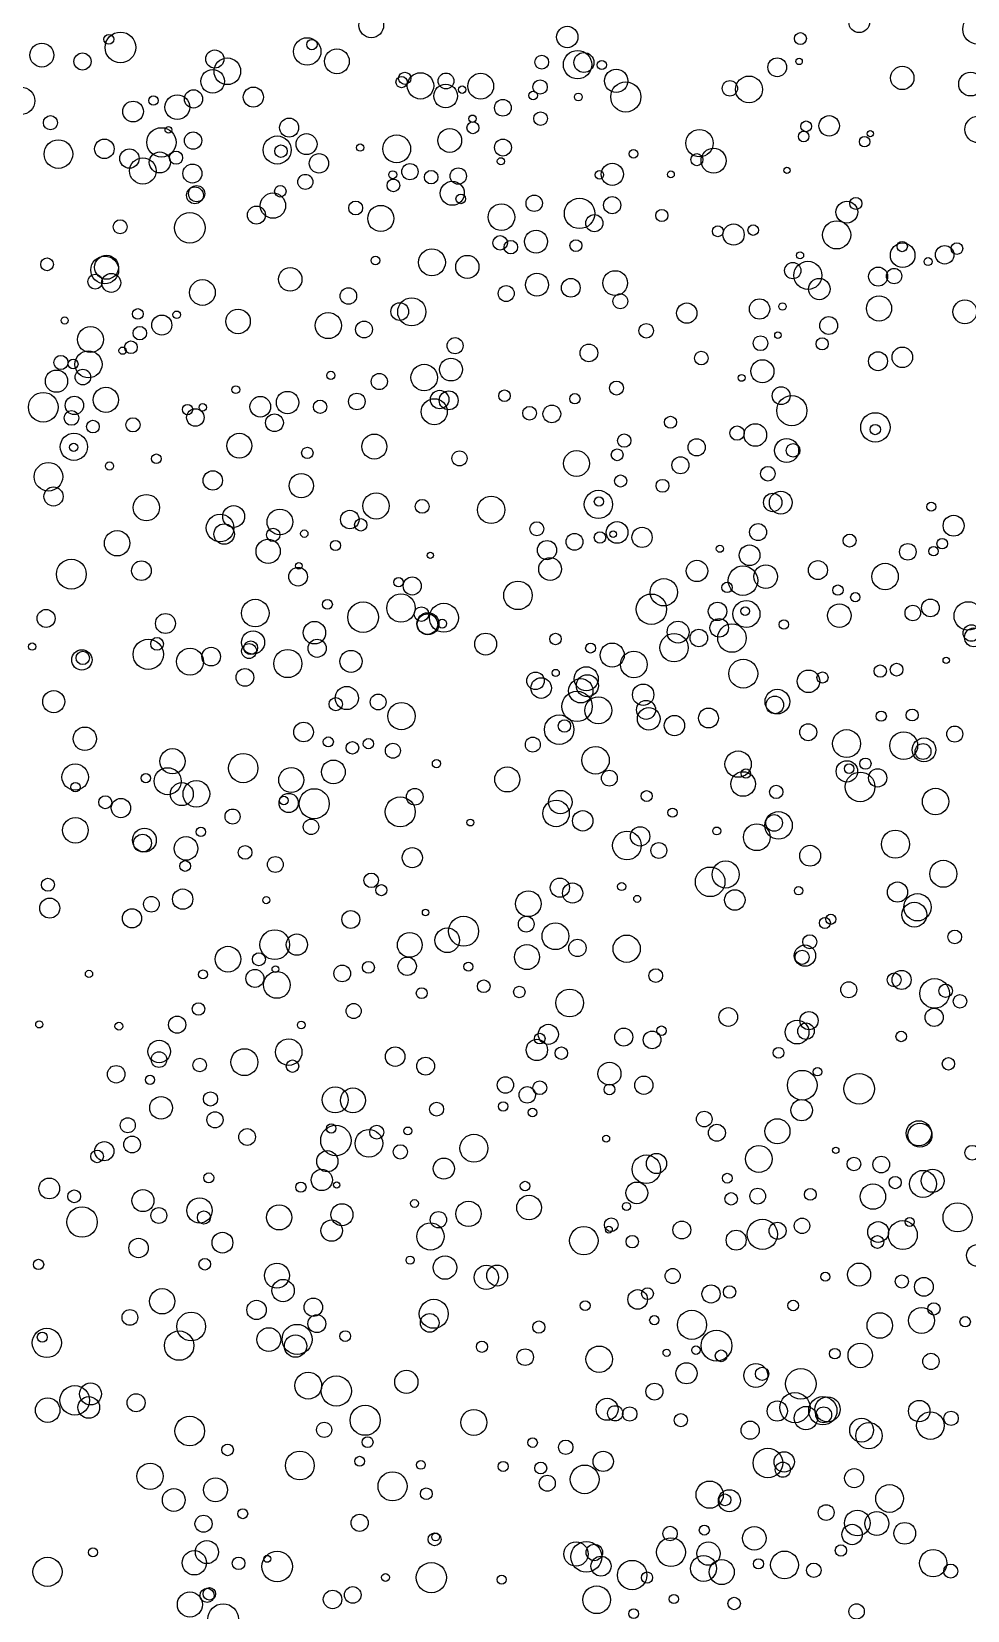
# Model space of a CAD drawing. Extents: x -296 to 296, y -196 to 196.
# Drawn here: x -105.3 to -59.8, y -77.1 to -0.4 of the extents above; entities that cross this region are included whole.
import ezdxf

# ---------------------------------------------------------------- set-up
doc = ezdxf.new("R2010")
doc.units = 0

msp = doc.modelspace()

# ---------------------------------------------------------------- linework, layer by layer
at = {"layer": 'VIA'}
for centre, radius in [((-88.765, -0.0599), 0.6013), ((-65.044, 0.0941), 0.5035), ((-59.2875, -0.2461), 0.7239), ((-101.5234, -0.7373), 0.2381), ((-100.9589, -1.1325), 0.7464), ((-91.88, -1.3282), 0.6698), ((-91.649, -0.9949), 0.2509), ((-79.2348, -0.6248), 0.5198), ((-67.9024, -0.7028), 0.2906), ((-104.7795, -1.5032), 0.5805), ((-102.8027, -1.8144), 0.4187), ((-96.3698, -1.6965), 0.4421), ((-90.4352, -1.8048), 0.6024), ((-80.4758, -1.8471), 0.3327), ((-78.7352, -1.9675), 0.6907), ((-78.4259, -1.8644), 0.4853), ((-96.4745, -2.7788), 0.578), ((-95.7617, -2.2912), 0.6469), ((-77.5538, -1.9818), 0.222), ((-76.8586, -2.7557), 0.5652), ((-69.0277, -2.0958), 0.4573), ((-67.9651, -1.8099), 0.1567), ((-62.9492, -2.6162), 0.5672), ((-105.7881, -3.7264), 0.6649), ((-94.4975, -3.5447), 0.4882), ((-87.2911, -2.8167), 0.2721), ((-87.1359, -2.6327), 0.298), ((-86.3711, -2.9982), 0.6404), ((-85.1475, -3.4921), 0.5739), ((-85.132, -2.7606), 0.3854), ((-84.3477, -3.1837), 0.1812), ((-83.4453, -3.0125), 0.6277), ((-80.556, -3.0563), 0.349), ((-76.3915, -3.5377), 0.7333), ((-71.3306, -3.1191), 0.3733), ((-70.3996, -3.1743), 0.6527), ((-59.6263, -2.9114), 0.5793), ((-100.3432, -4.2449), 0.5045), ((-99.3585, -3.7138), 0.2277), ((-98.1936, -4.035), 0.601), ((-97.4051, -3.633), 0.4426), ((-82.3671, -4.0641), 0.4066), ((-80.8961, -3.463), 0.2072), ((-78.6983, -3.5371), 0.19), ((-104.3614, -4.7899), 0.3453), ((-92.7564, -5.0292), 0.4622), ((-83.8431, -4.5957), 0.179), ((-80.5323, -4.5926), 0.3336), ((-66.5028, -4.943), 0.4966), ((-59.2673, -5.116), 0.6401), ((-98.9656, -5.7443), 0.7135), ((-98.6263, -5.1328), 0.1634), ((-97.4251, -5.6594), 0.4201), ((-91.9125, -5.8298), 0.5099), ((-84.9509, -5.6517), 0.5782), ((-83.8211, -5.0328), 0.2906), ((-72.8084, -5.7798), 0.6648), ((-67.7435, -5.4606), 0.2573), ((-67.6214, -4.9658), 0.2606), ((-64.5069, -5.3267), 0.151), ((-103.9742, -6.3114), 0.6949), ((-101.7379, -6.0608), 0.4752), ((-100.5207, -6.5306), 0.47), ((-93.3382, -6.1154), 0.6828), ((-93.1549, -6.1727), 0.3043), ((-89.3047, -5.9982), 0.1776), ((-87.5267, -6.059), 0.6761), ((-82.3629, -5.9975), 0.4099), ((-76.0142, -6.2997), 0.2077), ((-72.1229, -6.6349), 0.6087), ((-64.7822, -5.7105), 0.2534), ((-99.8702, -7.135), 0.6422), ((-99.0456, -6.7186), 0.5125), ((-98.2554, -6.4913), 0.3203), ((-97.4603, -7.2579), 0.462), ((-91.3078, -6.7647), 0.4715), ((-86.8846, -7.1693), 0.3954), ((-82.4618, -6.6643), 0.1753), ((-77.049, -7.2967), 0.5387), ((-72.933, -6.5848), 0.2928), ((-91.9693, -7.6658), 0.3669), ((-87.6884, -7.833), 0.3076), ((-87.7222, -7.3174), 0.1931), ((-85.8534, -7.437), 0.3278), ((-84.8239, -8.2197), 0.5833), ((-84.5346, -7.3845), 0.398), ((-77.6762, -7.3191), 0.2071), ((-74.2011, -7.3007), 0.1671), ((-68.556, -7.0999), 0.1514), ((-97.3365, -8.3171), 0.4103), ((-97.2557, -8.2371), 0.3926), ((-93.5429, -8.8192), 0.6164), ((-93.1867, -8.1206), 0.2789), ((-84.4122, -8.4888), 0.2345), ((-80.8447, -8.7039), 0.3971), ((-77.0526, -8.7964), 0.4195), ((-65.2097, -8.7115), 0.2935), ((-97.5847, -9.8968), 0.7407), ((-94.3474, -9.2781), 0.4368), ((-89.5237, -8.9336), 0.3395), ((-88.3006, -9.4426), 0.6357), ((-82.4389, -9.3751), 0.6468), ((-78.6385, -9.1967), 0.7395), ((-74.6403, -9.2988), 0.2975), ((-65.6429, -9.1347), 0.5293), ((-100.9721, -9.8444), 0.3389), ((-77.9199, -9.6728), 0.4166), ((-71.9157, -10.0625), 0.2656), ((-71.1517, -10.2232), 0.5161), ((-70.1982, -10.0108), 0.2549), ((-66.1399, -10.2404), 0.6847), ((-82.499, -10.6268), 0.3537), ((-81.9787, -10.8375), 0.3283), ((-80.7528, -10.5666), 0.5586), ((-78.8151, -10.7626), 0.2901), ((-62.931, -11.2293), 0.5987), ((-62.9535, -10.8073), 0.2499), ((-60.2937, -10.9044), 0.2844), ((-104.5245, -11.6713), 0.3081), ((-101.7207, -11.9456), 0.6747), ((-101.6312, -11.8146), 0.5819), ((-88.5633, -11.4889), 0.2117), ((-85.8177, -11.5754), 0.6555), ((-84.0945, -11.7978), 0.5637), ((-67.915, -11.2337), 0.1711), ((-61.6945, -11.5367), 0.1922), ((-60.8869, -11.2073), 0.4499), ((-102.1868, -12.5127), 0.3598), ((-101.4054, -12.5714), 0.4602), ((-92.7067, -12.3992), 0.5712), ((-80.7108, -12.6603), 0.5569), ((-76.9063, -12.5813), 0.6021), ((-68.2726, -11.9774), 0.3969), ((-67.5393, -12.2068), 0.683), ((-64.1236, -12.2657), 0.463), ((-63.3467, -12.24), 0.3736), ((-96.97, -13.0393), 0.6243), ((-89.8768, -13.2099), 0.4019), ((-82.205, -13.0892), 0.3876), ((-79.0637, -12.8121), 0.4552), ((-66.9832, -12.8729), 0.5211), ((-87.3798, -13.9666), 0.4321), ((-86.7963, -13.9797), 0.6846), ((-76.656, -13.465), 0.3608), ((-73.4272, -14.0417), 0.4933), ((-69.8895, -13.8407), 0.4939), ((-68.7751, -13.7184), 0.1775), ((-64.0789, -13.8144), 0.6127), ((-59.9047, -13.9798), 0.5791), ((-103.6691, -14.3994), 0.1723), ((-100.1136, -14.0813), 0.2599), ((-98.9484, -14.6224), 0.4879), ((-98.221, -14.123), 0.1832), ((-95.2407, -14.4454), 0.5954), ((-90.8539, -14.6445), 0.636), ((-89.1156, -14.8401), 0.4078), ((-75.3974, -14.8991), 0.3552), ((-66.5254, -14.6455), 0.4338), ((-102.4162, -15.3245), 0.6305), ((-100.0143, -15.0136), 0.3279), ((-84.6899, -15.6242), 0.3899), ((-69.8413, -15.5038), 0.3589), ((-68.9963, -15.1149), 0.157), ((-66.8448, -15.5344), 0.2919), ((-103.8533, -16.441), 0.3444), ((-102.5105, -16.5304), 0.6577), ((-100.8523, -15.8664), 0.1777), ((-100.4485, -15.7017), 0.3065), ((-78.1862, -15.9773), 0.4309), ((-72.7188, -16.2282), 0.33), ((-64.1298, -16.3793), 0.4605), ((-62.9492, -16.1889), 0.5), ((-104.0665, -17.3468), 0.5396), ((-103.2576, -16.5176), 0.237), ((-102.7859, -17.1491), 0.3775), ((-90.7295, -17.0679), 0.2002), ((-86.1903, -17.1733), 0.6433), ((-84.8895, -16.7832), 0.5544), ((-69.7482, -16.8666), 0.5602), ((-101.6667, -18.2555), 0.6122), ((-95.3504, -17.7622), 0.1898), ((-88.375, -17.3675), 0.3926), ((-76.8434, -17.6808), 0.3403), ((-70.762, -17.1864), 0.1669), ((-68.838, -18.0538), 0.4358), ((-104.7109, -18.6156), 0.7196), ((-103.1987, -18.5242), 0.4479), ((-94.1585, -18.5898), 0.5017), ((-92.8351, -18.3867), 0.5442), ((-91.2537, -18.5917), 0.3239), ((-89.4658, -18.3364), 0.4043), ((-85.7005, -18.832), 0.6322), ((-85.4401, -18.2402), 0.4487), ((-85, -18.281), 0.4609), ((-82.2875, -18.0567), 0.282), ((-78.8673, -18.2), 0.2517), ((-68.3194, -18.7795), 0.7335), ((-103.3387, -19.1361), 0.3576), ((-100.3515, -19.4677), 0.3458), ((-97.6943, -18.7306), 0.2501), ((-97.3146, -19.1135), 0.4251), ((-96.9575, -18.6198), 0.1794), ((-93.4707, -19.3696), 0.4317), ((-81.0678, -18.9059), 0.3349), ((-79.9867, -18.9426), 0.4306), ((-74.2179, -19.3463), 0.2912), ((-64.2578, -19.5933), 0.7133), ((-103.2182, -20.5355), 0.6626), ((-102.298, -19.5576), 0.3068), ((-95.1783, -20.4845), 0.6031), ((-88.6151, -20.5254), 0.6067), ((-76.4669, -20.238), 0.3229), ((-70.9804, -19.8719), 0.3486), ((-70.0932, -19.9625), 0.5489), ((-64.261, -19.6987), 0.2526), ((-103.2333, -20.5624), 0.199), ((-91.8714, -20.8366), 0.2771), ((-76.8085, -20.9248), 0.2868), ((-72.9455, -20.5638), 0.4201), ((-68.5715, -20.7145), 0.5833), ((-68.2581, -20.7109), 0.3305), ((-104.4594, -21.9928), 0.6928), ((-101.4886, -21.4718), 0.1989), ((-99.2135, -21.1165), 0.2313), ((-84.4749, -21.0997), 0.3653), ((-78.7867, -21.3484), 0.6263), ((-73.7343, -21.4355), 0.4133), ((-96.4694, -22.1727), 0.4701), ((-92.1698, -22.4276), 0.5897), ((-76.6415, -22.1985), 0.2943), ((-74.6053, -22.4324), 0.3125), ((-69.4822, -21.8462), 0.3559), ((-104.2114, -22.9517), 0.4653), ((-99.6999, -23.4902), 0.6393), ((-88.5334, -23.4088), 0.6384), ((-82.936, -23.5987), 0.663), ((-77.7233, -23.3362), 0.6856), ((-77.6976, -23.1981), 0.2231), ((-69.2477, -23.2415), 0.4485), ((-68.8564, -23.2482), 0.5545), ((-95.4556, -23.9218), 0.5315), ((-93.2069, -24.1895), 0.6239), ((-89.807, -24.0704), 0.4484), ((-86.2914, -23.4324), 0.3375), ((-61.5433, -23.4466), 0.2196), ((-96.1137, -24.4826), 0.6702), ((-95.9164, -24.7781), 0.4982), ((-93.5325, -24.8193), 0.3259), ((-89.2739, -24.3296), 0.3004), ((-80.7146, -24.5193), 0.341), ((-76.8114, -24.6981), 0.5276), ((-75.6013, -24.9388), 0.4918), ((-69.9616, -24.6837), 0.4118), ((-60.4541, -24.3719), 0.5096), ((-101.1206, -25.2244), 0.6179), ((-93.778, -25.6191), 0.5903), ((-92.0212, -24.758), 0.1797), ((-90.5012, -25.3353), 0.2478), ((-80.2199, -25.5578), 0.4675), ((-78.8831, -25.1532), 0.4073), ((-77.6449, -24.9457), 0.2778), ((-77.0062, -24.7821), 0.1577), ((-70.3738, -25.8089), 0.5021), ((-65.5102, -25.0948), 0.314), ((-62.6792, -25.6405), 0.4018), ((-61.008, -25.2447), 0.2539), ((-103.3458, -26.7279), 0.7275), ((-99.9372, -26.5578), 0.4769), ((-85.8952, -25.8123), 0.156), ((-80.0704, -26.4789), 0.5533), ((-72.932, -26.5689), 0.5217), ((-71.8164, -25.4919), 0.173), ((-67.0498, -26.5288), 0.4607), ((-61.4252, -25.6109), 0.2278), ((-92.3209, -26.8488), 0.4525), ((-92.2831, -26.3194), 0.1582), ((-70.6966, -27.0381), 0.7169), ((-69.5871, -26.8464), 0.5734), ((-63.7843, -26.8411), 0.6418), ((-87.4378, -27.1167), 0.2246), ((-86.7742, -27.2998), 0.4395), ((-81.6336, -27.7559), 0.6941), ((-74.5447, -27.6071), 0.6645), ((-71.4687, -27.368), 0.2507), ((-66.076, -27.5032), 0.2515), ((-94.4048, -28.6197), 0.6709), ((-90.8957, -28.1924), 0.2386), ((-89.1636, -28.8185), 0.7437), ((-87.32, -28.3715), 0.6888), ((-86.3253, -28.6687), 0.3553), ((-85.2343, -28.8442), 0.7049), ((-75.1469, -28.4309), 0.7399), ((-71.9319, -28.5345), 0.4486), ((-70.5261, -28.6612), 0.6571), ((-70.5931, -28.5245), 0.2093), ((-66.0075, -28.7391), 0.5723), ((-65.2323, -27.849), 0.2272), ((-62.4365, -28.614), 0.3782), ((-61.5815, -28.3637), 0.4303), ((-59.7425, -28.7568), 0.6924), ((-104.5728, -28.878), 0.4362), ((-98.7706, -29.1226), 0.4847), ((-91.5293, -29.5698), 0.547), ((-86.0122, -29.1349), 0.5372), ((-86.0341, -29.1526), 0.4977), ((-85.3143, -29.1289), 0.2145), ((-73.8498, -29.5404), 0.5319), ((-71.8499, -29.334), 0.4493), ((-71.2317, -29.8325), 0.6908), ((-68.705, -29.1714), 0.2322), ((-99.6072, -30.62), 0.7356), ((-99.1786, -30.1124), 0.3101), ((-94.5129, -30.0423), 0.5635), ((-91.3961, -30.3279), 0.4401), ((-83.202, -30.1229), 0.5319), ((-79.8052, -29.8744), 0.2784), ((-74.0442, -30.299), 0.6886), ((-72.8405, -29.8258), 0.4247), ((-59.5902, -29.5876), 0.4016), ((-59.4686, -29.7975), 0.457), ((-105.2488, -30.2456), 0.1772), ((-102.8338, -30.8926), 0.496), ((-102.7882, -30.797), 0.3241), ((-97.5748, -30.9742), 0.6559), ((-96.5492, -30.7329), 0.4521), ((-94.7038, -30.4606), 0.3635), ((-94.6207, -30.3054), 0.332), ((-92.8217, -31.0683), 0.6849), ((-89.7498, -30.9646), 0.5359), ((-78.1031, -30.3193), 0.2389), ((-77.0528, -30.6596), 0.5875), ((-75.9989, -31.1145), 0.6514), ((-94.9072, -31.74), 0.4301), ((-79.7994, -31.5278), 0.176), ((-78.313, -31.8094), 0.5842), ((-70.6799, -31.5586), 0.7004), ((-67.5089, -31.9325), 0.5474), ((-64.0189, -31.4325), 0.2989), ((-63.2265, -31.3649), 0.3104), ((-60.8131, -30.9126), 0.1561), ((-89.9544, -32.7439), 0.5628), ((-80.7795, -31.9084), 0.4253), ((-80.5056, -32.2594), 0.5005), ((-78.5802, -32.392), 0.5917), ((-78.2594, -32.1476), 0.5347), ((-75.5459, -32.5829), 0.5197), ((-66.8268, -31.7485), 0.2692), ((-104.1995, -32.9198), 0.5368), ((-90.4905, -33.0448), 0.3221), ((-88.4295, -32.9358), 0.3859), ((-87.2973, -33.6209), 0.6632), ((-78.7604, -33.1538), 0.7376), ((-77.7269, -33.3463), 0.6562), ((-75.405, -33.3201), 0.4632), ((-69.0203, -32.9182), 0.6003), ((-69.1463, -33.0787), 0.4272), ((-79.6283, -34.2802), 0.7148), ((-75.2762, -33.759), 0.5491), ((-74.0261, -34.0847), 0.4945), ((-72.37, -33.7157), 0.483), ((-63.9729, -33.6257), 0.2497), ((-62.4689, -33.5703), 0.2904), ((-102.6889, -34.7226), 0.5669), ((-92.056, -34.3971), 0.4767), ((-79.3736, -34.1039), 0.3019), ((-67.5214, -34.4077), 0.41), ((-65.6588, -34.9578), 0.678), ((-62.8781, -35.0599), 0.676), ((-60.3971, -34.4944), 0.3893), ((-98.4295, -35.817), 0.612), ((-90.8534, -34.8786), 0.2451), ((-89.6804, -35.1638), 0.3061), ((-88.9052, -34.9634), 0.2504), ((-87.7126, -35.3062), 0.3648), ((-80.911, -35.0079), 0.3628), ((-77.8589, -35.7713), 0.6671), ((-61.8947, -35.2636), 0.5768), ((-61.9399, -35.3441), 0.386), ((-103.1595, -36.5846), 0.641), ((-94.9866, -36.1474), 0.7132), ((-90.6067, -36.3374), 0.5778), ((-85.5959, -35.9299), 0.2), ((-70.9299, -35.957), 0.6393), ((-65.6437, -36.3102), 0.5204), ((-65.5327, -36.1766), 0.2299), ((-64.742, -35.9342), 0.275), ((-99.7223, -36.6409), 0.2233), ((-98.666, -36.7856), 0.656), ((-97.2682, -37.403), 0.6488), ((-92.6551, -36.7297), 0.6088), ((-82.1524, -36.7), 0.6104), ((-77.188, -36.6381), 0.3846), ((-70.6892, -36.9218), 0.5986), ((-70.5525, -36.4152), 0.2282), ((-64.9978, -37.0651), 0.7202), ((-64.144, -36.6251), 0.4432), ((-103.1461, -37.0727), 0.2276), ((-101.6951, -37.8085), 0.3164), ((-97.9735, -37.4149), 0.5584), ((-92.7821, -37.8447), 0.468), ((-93.0133, -37.7233), 0.2148), ((-91.5373, -37.8813), 0.7318), ((-87.3559, -38.2756), 0.7287), ((-86.6498, -37.544), 0.4042), ((-79.5735, -37.8015), 0.5693), ((-75.378, -37.5095), 0.2659), ((-69.0778, -37.308), 0.3229), ((-61.3316, -37.7728), 0.6415), ((-100.9348, -38.0896), 0.469), ((-95.5081, -38.5054), 0.367), ((-79.7828, -38.352), 0.645), ((-78.4839, -38.7117), 0.4966), ((-74.1213, -38.3142), 0.222), ((-68.9644, -38.9331), 0.6693), ((-103.147, -39.1717), 0.6213), ((-99.794, -39.6481), 0.578), ((-97.0477, -39.2498), 0.2242), ((-91.6931, -39.0049), 0.3754), ((-83.9474, -38.7952), 0.1675), ((-75.6949, -39.4675), 0.4716), ((-71.9702, -39.2035), 0.1916), ((-70.0216, -39.5081), 0.6515), ((-69.1814, -38.8149), 0.4053), ((-99.884, -39.7941), 0.4336), ((-97.7703, -40.0535), 0.5734), ((-76.3352, -39.9112), 0.6973), ((-74.7835, -40.1548), 0.387), ((-63.2825, -39.8472), 0.6809), ((-97.811, -40.908), 0.2616), ((-94.8998, -40.2445), 0.3331), ((-93.43, -40.833), 0.3834), ((-86.7698, -40.5022), 0.49), ((-71.5372, -41.319), 0.6587), ((-67.4294, -40.4081), 0.5077), ((-60.9561, -41.2847), 0.6563), ((-88.7689, -41.603), 0.3538), ((-72.2888, -41.6764), 0.7203), ((-104.482, -41.8199), 0.3159), ((-97.932, -42.5171), 0.4943), ((-88.2711, -42.0814), 0.269), ((-81.1289, -42.7406), 0.6247), ((-79.5953, -41.957), 0.4659), ((-78.9769, -42.2206), 0.49), ((-76.5892, -41.9064), 0.1982), ((-71.0915, -42.5584), 0.4965), ((-67.9874, -42.106), 0.2062), ((-63.1836, -42.1738), 0.4903), ((-104.3961, -42.9537), 0.4865), ((-99.4562, -42.7648), 0.3804), ((-93.8681, -42.5661), 0.1709), ((-75.8387, -42.5036), 0.1689), ((-62.3632, -43.272), 0.6042), ((-62.2098, -42.9133), 0.6637), ((-100.3958, -43.4503), 0.4655), ((-89.7605, -43.5042), 0.4335), ((-86.126, -43.1664), 0.1544), ((-84.2746, -44.0776), 0.7287), ((-81.2308, -43.7326), 0.3841), ((-79.8107, -44.3173), 0.6537), ((-66.7116, -43.6729), 0.2678), ((-66.4214, -43.4972), 0.2464), ((-93.458, -44.7293), 0.724), ((-92.3828, -44.7268), 0.5181), ((-86.8938, -44.7402), 0.6021), ((-85.0713, -44.5156), 0.5995), ((-78.7391, -44.8898), 0.422), ((-76.3479, -44.9251), 0.6629), ((-67.4448, -44.5877), 0.3431), ((-60.3961, -44.354), 0.3324), ((-95.7297, -45.434), 0.6242), ((-94.2275, -45.4388), 0.3159), ((-81.1949, -45.3323), 0.6089), ((-67.6792, -45.2613), 0.5186), ((-67.8171, -45.3432), 0.3426), ((-102.4872, -46.1516), 0.1773), ((-96.9417, -46.178), 0.2178), ((-94.4201, -46.3721), 0.439), ((-93.4236, -45.9195), 0.1651), ((-90.1763, -46.1291), 0.4045), ((-88.8998, -45.8319), 0.2899), ((-87.0186, -45.78), 0.4474), ((-84.043, -45.7982), 0.2153), ((-74.936, -46.2353), 0.3342), ((-62.9811, -46.4415), 0.4642), ((-93.3548, -46.6856), 0.6512), ((-83.2964, -46.7506), 0.3054), ((-81.5678, -47.0274), 0.2778), ((-65.5518, -46.9181), 0.3891), ((-63.3442, -46.4413), 0.3364), ((-61.3781, -47.0985), 0.7182), ((-60.8402, -46.9723), 0.3252), ((-97.1644, -47.8546), 0.3031), ((-86.3114, -47.0871), 0.2656), ((-79.1208, -47.5605), 0.6728), ((-60.1439, -47.4812), 0.3255), ((-98.199, -48.6167), 0.4167), ((-89.6205, -47.9546), 0.3667), ((-71.4098, -48.2445), 0.4546), ((-67.4851, -48.4207), 0.4435), ((-61.3998, -48.2606), 0.44), ((-104.9055, -48.6034), 0.1728), ((-101.035, -48.6912), 0.1913), ((-92.1691, -48.6334), 0.1857), ((-80.577, -49.294), 0.2599), ((-80.1577, -49.0875), 0.4896), ((-76.488, -49.22), 0.4368), ((-75.1109, -49.3552), 0.4298), ((-74.6558, -48.9143), 0.2336), ((-68.0648, -48.9768), 0.5783), ((-67.6291, -48.9331), 0.4007), ((-63.002, -49.1876), 0.2566), ((-99.0725, -49.9237), 0.5471), ((-94.9304, -50.4378), 0.6546), ((-92.7793, -49.9479), 0.6454), ((-87.6029, -50.1697), 0.4741), ((-80.7151, -49.8458), 0.5186), ((-79.5237, -49.9988), 0.3039), ((-68.9645, -49.9822), 0.262), ((-101.1643, -51.0259), 0.4256), ((-99.0846, -50.3149), 0.3789), ((-97.1064, -50.5809), 0.3288), ((-92.5941, -50.6347), 0.3053), ((-86.1221, -50.6319), 0.4354), ((-77.1838, -50.9998), 0.5592), ((-60.7079, -50.5191), 0.3012), ((-99.5209, -51.2982), 0.226), ((-82.2416, -51.548), 0.3973), ((-80.5726, -51.6822), 0.3352), ((-75.5137, -51.5587), 0.4436), ((-67.81, -51.559), 0.7228), ((-67.0706, -50.9032), 0.2037), ((-65.0458, -51.7332), 0.7455), ((-98.9862, -52.6565), 0.5511), ((-96.5806, -52.2252), 0.3464), ((-90.5159, -52.2726), 0.6324), ((-89.6552, -52.2965), 0.6033), ((-81.1814, -52.0271), 0.3998), ((-77.1861, -51.7647), 0.2624), ((-96.3627, -53.2378), 0.3916), ((-85.5888, -52.725), 0.3382), ((-82.3522, -52.5911), 0.2318), ((-80.9233, -52.8898), 0.2089), ((-72.5743, -53.2054), 0.3788), ((-67.8405, -52.7721), 0.5197), ((-100.6002, -53.505), 0.3648), ((-94.8009, -54.0749), 0.4072), ((-90.4843, -54.2427), 0.7394), ((-90.7084, -53.6606), 0.2274), ((-88.4998, -53.8432), 0.3386), ((-86.9885, -53.782), 0.1925), ((-71.9612, -53.8695), 0.4107), ((-69.0185, -53.7968), 0.6105), ((-62.1437, -53.8943), 0.6123), ((-62.0895, -53.9825), 0.5827), ((-101.7427, -54.7652), 0.4643), ((-100.3941, -54.4391), 0.4071), ((-88.8797, -54.3848), 0.6703), ((-87.3545, -54.7965), 0.348), ((-83.7749, -54.6204), 0.6788), ((-77.3455, -54.1531), 0.1695), ((-102.0923, -55.0182), 0.3059), ((-90.9001, -55.2534), 0.5144), ((-85.2366, -55.61), 0.5123), ((-75.3908, -55.6413), 0.6923), ((-74.898, -55.3607), 0.4911), ((-69.9216, -55.1424), 0.6508), ((-66.1849, -54.722), 0.1564), ((-65.3013, -55.3877), 0.3308), ((-63.9707, -55.4137), 0.4039), ((-59.5529, -54.8394), 0.3568), ((-96.6638, -56.0634), 0.2421), ((-91.1703, -56.1612), 0.5158), ((-71.4599, -56.0765), 0.2372), ((-63.2929, -56.2896), 0.2973), ((-61.9423, -56.3581), 0.661), ((-61.4746, -56.2005), 0.5596), ((-104.4188, -56.5741), 0.5053), ((-103.2061, -56.9594), 0.3103), ((-99.8663, -57.1676), 0.535), ((-92.185, -56.5111), 0.2481), ((-90.4447, -56.4116), 0.1515), ((-81.29, -56.4581), 0.2301), ((-75.8537, -56.7927), 0.5274), ((-69.9775, -56.9483), 0.3823), ((-67.4188, -56.8629), 0.2892), ((-64.3749, -56.9727), 0.6165), ((-102.8247, -58.2067), 0.7411), ((-99.0912, -57.8917), 0.386), ((-97.1113, -57.6427), 0.6129), ((-93.2415, -57.9805), 0.6115), ((-90.1901, -57.8495), 0.5347), ((-86.6632, -57.305), 0.1894), ((-84.0374, -57.811), 0.6161), ((-81.0945, -57.5034), 0.5986), ((-76.3581, -57.4496), 0.1977), ((-71.2703, -57.0826), 0.3042), ((-60.2624, -57.9801), 0.7061), ((-96.9013, -57.9867), 0.3183), ((-90.691, -58.6208), 0.5202), ((-85.8869, -58.9084), 0.6589), ((-85.4987, -58.096), 0.3975), ((-77.0977, -58.3403), 0.3342), ((-73.6666, -58.5922), 0.4324), ((-69.7501, -58.8043), 0.7336), ((-69.0115, -58.6333), 0.412), ((-67.8221, -58.3918), 0.3764), ((-64.1219, -58.6905), 0.5054), ((-62.9232, -58.8377), 0.7039), ((-62.5903, -58.202), 0.2151), ((-100.0798, -59.4677), 0.4717), ((-95.9993, -59.2098), 0.5063), ((-78.4315, -59.1093), 0.6898), ((-77.2119, -58.5792), 0.164), ((-76.0764, -59.1589), 0.302), ((-71.0262, -59.0864), 0.4855), ((-64.1583, -59.1748), 0.3114), ((-59.3015, -59.8307), 0.5262), ((-104.9389, -60.2662), 0.2495), ((-96.8575, -60.2551), 0.2829), ((-93.3505, -60.8124), 0.6084), ((-86.8766, -60.0598), 0.1982), ((-85.179, -60.4203), 0.5689), ((-83.1717, -60.8976), 0.5889), ((-82.6421, -60.8074), 0.5083), ((-74.1132, -60.831), 0.367), ((-65.0474, -60.7585), 0.5583), ((-93.0526, -61.5403), 0.5441), ((-72.2462, -61.7004), 0.4422), ((-71.3462, -61.6045), 0.3025), ((-66.6883, -60.8657), 0.2161), ((-62.9716, -61.0924), 0.3205), ((-61.8975, -61.3549), 0.4576), ((-98.9283, -62.0593), 0.6159), ((-94.3418, -62.4787), 0.4707), ((-91.5824, -62.3487), 0.449), ((-85.7255, -62.6665), 0.7051), ((-78.3656, -62.2694), 0.238), ((-75.8145, -61.9701), 0.4771), ((-75.3358, -61.6863), 0.2868), ((-68.2552, -62.2631), 0.259), ((-61.411, -62.4294), 0.2964), ((-100.4975, -62.8424), 0.3832), ((-97.5209, -63.2852), 0.6975), ((-91.4078, -63.1467), 0.435), ((-85.9242, -63.1058), 0.4547), ((-75.0055, -62.9749), 0.2253), ((-73.1755, -63.1992), 0.7079), ((-64.0418, -63.2332), 0.6214), ((-62.0122, -62.9882), 0.6289), ((-59.8924, -63.0518), 0.2528), ((-104.5372, -64.0797), 0.711), ((-104.7564, -63.8018), 0.2434), ((-98.1049, -64.2117), 0.7145), ((-93.7456, -63.9195), 0.5794), ((-92.3712, -63.9101), 0.7316), ((-90.031, -63.7517), 0.2628), ((-80.6192, -63.3117), 0.2973), ((-71.9824, -64.2165), 0.7489), ((-92.4453, -64.234), 0.5426), ((-83.3828, -64.2668), 0.2732), ((-81.2838, -64.7728), 0.404), ((-77.6843, -64.8741), 0.6428), ((-74.4066, -64.5602), 0.1747), ((-72.9787, -64.4342), 0.2054), ((-71.7555, -64.7083), 0.2843), ((-66.2272, -64.6019), 0.2576), ((-64.9911, -64.6894), 0.5965), ((-73.4406, -65.5556), 0.5151), ((-70.0692, -65.6649), 0.5787), ((-61.5541, -64.9806), 0.3962), ((-91.8284, -66.1569), 0.6511), ((-90.4624, -66.4184), 0.733), ((-87.0596, -65.9742), 0.5636), ((-69.7676, -65.5828), 0.3229), ((-67.8817, -66.07), 0.7422), ((-103.1782, -66.8706), 0.7199), ((-102.4983, -67.2166), 0.5275), ((-102.4139, -66.5616), 0.5357), ((-100.1986, -66.9883), 0.4402), ((-74.999, -66.4472), 0.4108), ((-68.1666, -67.2245), 0.7347), ((-66.8115, -67.3774), 0.6881), ((-66.5815, -67.3091), 0.6122), ((-104.4959, -67.3478), 0.5962), ((-89.0611, -67.8399), 0.7305), ((-83.7742, -67.9431), 0.6314), ((-77.2968, -67.305), 0.5364), ((-76.9041, -67.5015), 0.3715), ((-76.2003, -67.5347), 0.3503), ((-69.0262, -67.3904), 0.4928), ((-67.6342, -67.7336), 0.5668), ((-66.7678, -67.5769), 0.3846), ((-62.1272, -67.395), 0.5204), ((-61.5793, -68.097), 0.6708), ((-60.5787, -67.7439), 0.3494), ((-97.5925, -68.3613), 0.7203), ((-91.0548, -68.3054), 0.3691), ((-73.7176, -67.8335), 0.3193), ((-70.3437, -68.3223), 0.4411), ((-64.9254, -68.3194), 0.5794), ((-64.5707, -68.5905), 0.6369), ((-95.7484, -69.2785), 0.2814), ((-88.9445, -68.9049), 0.2656), ((-80.9211, -68.9259), 0.2308), ((-79.3119, -69.1524), 0.3514), ((-92.2405, -70.0406), 0.6988), ((-89.3292, -69.8319), 0.2423), ((-86.3515, -70.0097), 0.2137), ((-77.489, -69.8373), 0.4928), ((-69.4816, -69.9152), 0.7199), ((-68.6897, -69.8626), 0.4941), ((-99.5189, -70.5626), 0.6401), ((-87.7293, -71.049), 0.7075), ((-82.3523, -70.0817), 0.2461), ((-80.525, -70.1614), 0.2879), ((-80.2062, -70.9017), 0.3887), ((-78.3919, -70.7131), 0.6985), ((-68.7584, -70.2409), 0.3694), ((-65.2895, -70.653), 0.4626), ((-98.3656, -71.7148), 0.5545), ((-96.3353, -71.2198), 0.5818), ((-86.0887, -71.4116), 0.2845), ((-72.3131, -71.4534), 0.663), ((-71.354, -71.75), 0.538), ((-63.5686, -71.6404), 0.674), ((-71.5734, -71.7071), 0.2878), ((-66.6513, -72.325), 0.384), ((-96.9203, -72.866), 0.4137), ((-95.0114, -72.3809), 0.2403), ((-89.3292, -72.8253), 0.4171), ((-65.1363, -72.833), 0.625), ((-64.1829, -72.8554), 0.5812), ((-62.8307, -73.3335), 0.5286), ((-85.6873, -73.6259), 0.3127), ((-85.6339, -73.5094), 0.1912), ((-74.1938, -74.2487), 0.7002), ((-74.237, -73.3445), 0.3515), ((-72.5728, -73.1745), 0.245), ((-70.1431, -73.5748), 0.5728), ((-65.3884, -73.3887), 0.4962), ((-102.2961, -74.2579), 0.2216), ((-97.3635, -74.7646), 0.5916), ((-96.7565, -74.2451), 0.5606), ((-93.3393, -74.9485), 0.7417), ((-93.819, -74.5728), 0.1682), ((-78.8102, -74.3378), 0.5901), ((-78.309, -74.4759), 0.7486), ((-77.9179, -74.2628), 0.4), ((-72.6091, -75.038), 0.6298), ((-72.3733, -74.3193), 0.566), ((-68.6737, -74.8679), 0.6752), ((-65.9322, -74.1654), 0.277), ((-61.4444, -74.7818), 0.6625), ((-104.5041, -75.2046), 0.709), ((-95.2141, -74.7896), 0.3055), ((-85.8445, -75.4843), 0.7339), ((-77.5967, -74.9279), 0.4869), ((-76.0794, -75.3606), 0.7142), ((-71.7247, -75.2188), 0.6067), ((-69.9395, -74.819), 0.2463), ((-67.2507, -75.1274), 0.3509), ((-60.5948, -75.1669), 0.3398), ((-89.6654, -76.3248), 0.4028), ((-88.0728, -75.479), 0.1867), ((-82.4229, -75.5824), 0.2154), ((-77.8039, -76.5625), 0.673), ((-75.3569, -75.4814), 0.2719), ((-97.5828, -76.7906), 0.6095), ((-96.7432, -76.3473), 0.3434), ((-96.6341, -76.2739), 0.3039), ((-90.6476, -76.5458), 0.4484), ((-74.0506, -76.5249), 0.2259), ((-71.124, -76.744), 0.305), ((-95.9671, -77.496), 0.7409), ((-76.0094, -77.2409), 0.2362), ((-65.1695, -77.1298), 0.3734)]:
    msp.add_circle(centre, radius, dxfattribs=at)

doc.saveas('drawing.dxf')
